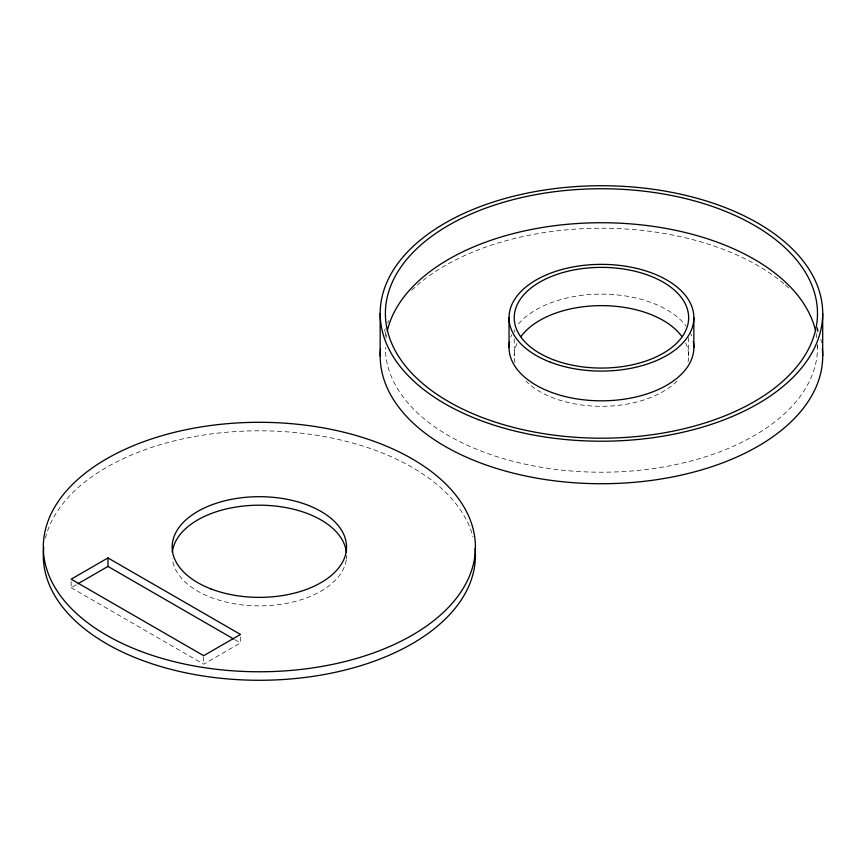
<?xml version="1.0" encoding="UTF-8"?>
<svg xmlns="http://www.w3.org/2000/svg" width="866" height="866" viewBox="0 0 866 866"><rect width="100%" height="100%" fill="white"/><g stroke="black" fill="none" stroke-linecap="round" stroke-linejoin="round"><path stroke-width="0.65" stroke-dasharray="4.33 3.25" d="M71.153 581.606L71.153 587.678L76.901 584.366M71.153 587.678L203.672 664.2L240.488 642.94L240.488 636.867M234.675 639.584L240.488 642.94M817.493 327.857L817.493 333.085M817.493 344.863L817.493 347.472M688.643 337.513L688.643 355.98M514.242 329.589L514.242 332.23M514.242 338.833L514.242 355.98M385.381 331.786L385.381 338.325M203.672 656.904L203.672 664.2M384.428 331.061A221.263 127.746 0 0 1 385.273 328.723M387.719 322.921A221.263 127.746 0 0 1 388.823 320.615M411.653 290.305A221.263 127.746 0 0 1 784.509 284.232M785.408 285.011A221.263 127.746 0 0 1 789.337 288.519M817.158 327.554A221.263 127.746 0 0 1 818.446 331.061M820.806 339.299A221.263 127.746 0 0 1 821.531 342.86M685.666 342.947A87.206 50.347 0 0 1 687.896 362.551M676.963 381.148A87.206 50.347 0 0 1 525.922 381.148M514.978 362.551A87.206 50.347 0 0 1 517.208 342.947M817.461 345.144A216.056 124.736 0 0 1 603.461 472.208A216.056 124.736 0 0 1 385.381 347.472M385.987 338.151A216.056 124.736 0 0 1 386.528 334.666M816.14 333.507A216.056 124.736 0 0 1 816.887 338.151M510.81 337.069A92.413 53.356 0 0 1 511.676 334.796M518.561 323.884A92.413 53.356 0 0 1 603.45 294.137A92.413 53.356 0 0 1 686.024 325.984M690.7 333.67A92.413 53.356 0 0 1 691.653 335.932M45.422 538.1A216.056 124.736 0 0 1 258.349 430.803A216.056 124.736 0 0 1 472.998 536.942M346.227 559.923A87.206 50.347 0 0 1 258.404 605.875A87.206 50.347 0 0 1 172.334 558.83M346.562 555.539A87.206 50.347 0 0 1 346.368 558.83"/><path stroke-width="1.3" d="M107.958 557.931L71.153 579.181L203.672 655.692L240.488 634.442L107.958 557.931L107.958 566.429L233.517 638.913M78.048 583.695L107.958 566.429M822.7 313.47L822.7 355.98M693.85 317.725L693.85 347.472M509.035 317.725L509.035 347.472M380.174 313.47L380.174 355.98M822.354 348.814A221.263 127.746 0 0 1 601.437 483.726A221.263 127.746 0 0 1 380.531 348.814M520.877 336.712A87.206 50.347 0 0 1 601.437 305.633A87.206 50.347 0 0 1 682.007 336.712M693.298 341.669A92.413 53.356 0 0 1 601.437 400.828A92.413 53.356 0 0 1 509.576 341.669M387.232 331.191A216.056 124.736 0 0 1 601.437 222.735A216.056 124.736 0 0 1 815.642 331.191M475.066 548.546A216.056 124.736 0 0 1 258.349 680.275A216.056 124.736 0 0 1 43.765 547.377M172.334 552.248A87.206 50.347 0 0 1 259.356 505.192A87.206 50.347 0 0 1 346.368 552.248M478.508 419.685A221.263 127.746 0 0 0 822.224 321.827A221.263 127.746 0 0 0 503.579 198.899A221.263 127.746 0 0 0 478.508 419.685M552.995 359.585A87.206 50.347 0 0 0 688.459 321.015A87.206 50.347 0 0 0 562.868 272.563A87.206 50.347 0 0 0 552.995 359.585M493.414 421.493A216.056 124.736 0 0 0 817.493 313.47A216.056 124.736 0 0 0 493.414 205.448A216.056 124.736 0 0 0 493.414 421.493M550.105 362.085A92.413 53.356 0 0 0 693.655 321.21A92.413 53.356 0 0 0 560.573 269.867A92.413 53.356 0 0 0 550.105 362.085M139.318 650.745A216.056 124.736 0 0 0 474.947 555.193A216.056 124.736 0 0 0 163.793 435.165A216.056 124.736 0 0 0 139.318 650.745M210.903 588.891A87.206 50.347 0 0 0 346.368 550.332A87.206 50.347 0 0 0 220.787 501.879A87.206 50.347 0 0 0 210.903 588.891"/></g></svg>
